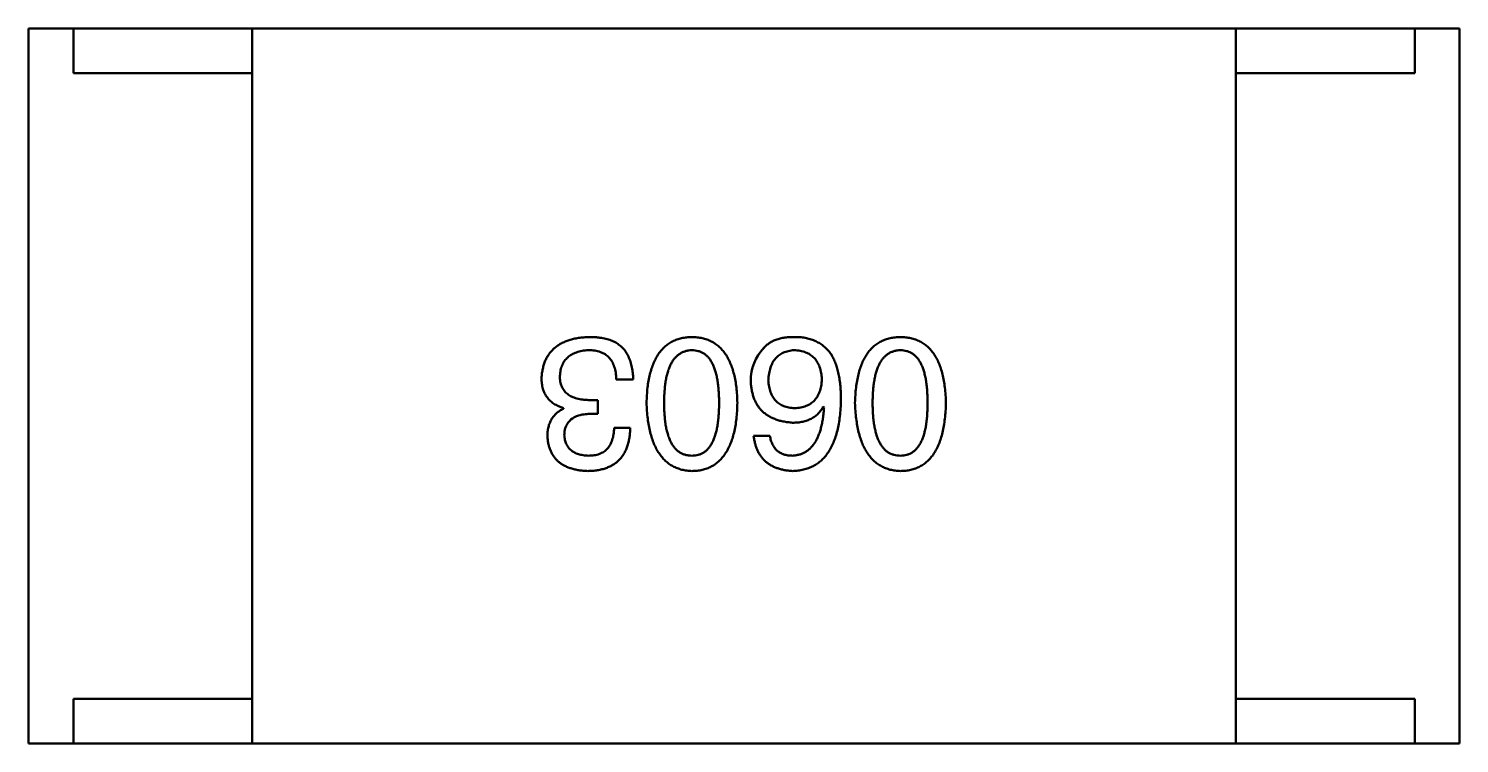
# Model space of a CAD drawing. Header units: millimetres. Extents: x 37 to 395, y 164 to 266.
# Drawn here: x 328.539 to 330.139, y 223.42 to 224.22 of the extents above; entities that cross this region are included whole.
import ezdxf

# ---------------------------------------------------------------- set-up
doc = ezdxf.new("R2010")
doc.units = ezdxf.units.MM
doc.header["$LTSCALE"] = 0.75
doc.layers.add('Visible', color=7, linetype='Continuous', lineweight=50)

msp = doc.modelspace()

# ---------------------------------------------------------------- linework, layer by layer
at = {"layer": 'Visible'}
for p, q in [((328.5889, 224.2197), (328.5389, 224.2197)), ((328.5389, 223.4197), (328.5389, 224.2197)), ((328.5889, 224.2197), (328.5889, 224.1697)), ((328.7889, 224.2197), (328.5889, 224.2197)), ((328.7889, 224.2197), (329.8889, 224.2197)), ((328.7889, 224.2197), (328.7889, 223.4197)), ((329.8889, 224.2197), (330.0889, 224.2197)), ((329.8889, 224.2197), (329.8889, 223.4197)), ((330.0889, 224.2197), (330.0889, 224.1697)), ((330.0889, 224.2197), (330.1389, 224.2197)), ((330.1389, 223.4197), (330.1389, 224.2197)), ((328.5889, 224.1697), (328.7889, 224.1697)), ((328.7889, 223.4697), (328.7889, 224.1697)), ((330.0889, 224.1697), (329.8889, 224.1697)), ((329.8889, 223.4697), (329.8889, 224.1697)), ((329.1961, 223.827), (329.2149, 223.827)), ((329.1371, 223.795), (329.1371, 223.7942)), ((329.1756, 223.804), (329.1666, 223.804)), ((329.1756, 223.7884), (329.1756, 223.804)), ((329.4276, 223.7966), (329.4284, 223.7958)), ((329.1658, 223.7884), (329.1756, 223.7884)), ((329.2117, 223.7729), (329.1936, 223.7729)), ((329.3678, 223.7638), (329.3497, 223.7638)), ((328.5889, 223.4697), (328.5889, 223.4197)), ((328.7889, 223.4697), (328.5889, 223.4697)), ((329.8889, 223.4697), (330.0889, 223.4697)), ((330.0889, 223.4697), (330.0889, 223.4197)), ((328.5889, 223.4197), (328.5389, 223.4197)), ((328.7889, 223.4197), (328.5889, 223.4197)), ((329.8889, 223.4197), (328.7889, 223.4197)), ((329.8889, 223.4197), (330.0889, 223.4197)), ((330.0889, 223.4197), (330.1389, 223.4197))]:
    msp.add_line(p, q, dxfattribs=at)
msp.add_arc((329.3983, 223.826), 0.0519, 135.691, 180.7052, dxfattribs=at)
for points, knots in [([(329.1658, 223.8745), (329.1637, 223.8744), (329.1597, 223.8742), (329.1539, 223.8735), (329.1485, 223.8725), (329.1434, 223.8711), (329.1388, 223.8694), (329.1345, 223.8674), (329.1305, 223.865), (329.127, 223.8623), (329.1238, 223.8592), (329.1211, 223.8558), (329.1186, 223.8521), (329.1166, 223.848), (329.115, 223.8437), (329.1138, 223.8389), (329.1129, 223.8339), (329.1126, 223.8304), (329.1125, 223.8286)], [0, 0, 0, 0, 0.078078, 0.151942, 0.221594, 0.28726, 0.350176, 0.409768, 0.467648, 0.523784, 0.578904, 0.634014, 0.689819, 0.746826, 0.805875, 0.867063, 0.931764, 1, 1, 1, 1]), ([(329.1928, 223.8696), (329.192, 223.87), (329.1902, 223.8708), (329.1874, 223.8718), (329.1843, 223.8726), (329.1811, 223.8733), (329.1776, 223.8738), (329.1738, 223.8742), (329.1699, 223.8744), (329.1672, 223.8745), (329.1658, 223.8745)], [0, 0, 0, 0, 0.101955, 0.208983, 0.322698, 0.44339, 0.570851, 0.70629, 0.84885, 1, 1, 1, 1]), ([(329.2807, 223.8745), (329.2787, 223.8744), (329.2748, 223.8742), (329.2692, 223.8733), (329.2639, 223.8718), (329.259, 223.8697), (329.2545, 223.867), (329.2504, 223.8638), (329.2466, 223.86), (329.2433, 223.8556), (329.2403, 223.8507), (329.2377, 223.8452), (329.2354, 223.8392), (329.2336, 223.8326), (329.232, 223.8254), (329.2309, 223.8177), (329.2302, 223.8094), (329.23, 223.8037), (329.2299, 223.8007)], [0, 0, 0, 0, 0.059134, 0.115603, 0.169236, 0.221572, 0.273254, 0.32474, 0.377319, 0.431815, 0.488555, 0.548609, 0.612242, 0.680182, 0.75251, 0.829782, 0.91231, 1, 1, 1, 1]), ([(329.3315, 223.8007), (329.3314, 223.8037), (329.3312, 223.8094), (329.3304, 223.8177), (329.3294, 223.8254), (329.3278, 223.8326), (329.326, 223.8392), (329.3237, 223.8452), (329.3211, 223.8507), (329.3181, 223.8556), (329.3148, 223.86), (329.311, 223.8638), (329.3069, 223.867), (329.3023, 223.8697), (329.2974, 223.8718), (329.2922, 223.8733), (329.2866, 223.8742), (329.2827, 223.8744), (329.2807, 223.8745)], [0, 0, 0, 0, 0.087693, 0.170223, 0.247496, 0.319826, 0.387768, 0.451403, 0.511459, 0.568358, 0.622671, 0.675251, 0.726739, 0.778422, 0.830759, 0.884394, 0.940865, 1, 1, 1, 1]), ([(329.3981, 223.8745), (329.396, 223.8745), (329.3919, 223.8746), (329.3861, 223.8741), (329.3807, 223.8733), (329.3758, 223.8719), (329.3714, 223.8702), (329.3675, 223.868), (329.364, 223.8654), (329.3621, 223.8633), (329.3612, 223.8622)], [0, 0, 0, 0, 0.156782, 0.301945, 0.436395, 0.561474, 0.678489, 0.78853, 0.894967, 1, 1, 1, 1]), ([(329.4366, 223.8548), (329.4355, 223.8563), (329.4333, 223.8593), (329.4294, 223.8632), (329.4251, 223.8665), (329.4205, 223.8693), (329.4154, 223.8715), (329.41, 223.8731), (329.4042, 223.8742), (329.4001, 223.8744), (329.3981, 223.8745)], [0, 0, 0, 0, 0.125033, 0.246266, 0.36603, 0.485265, 0.606781, 0.732144, 0.862551, 1, 1, 1, 1]), ([(329.5138, 223.8745), (329.5119, 223.8744), (329.508, 223.8742), (329.5023, 223.8733), (329.4971, 223.8718), (329.4922, 223.8697), (329.4877, 223.867), (329.4835, 223.8638), (329.4798, 223.86), (329.4764, 223.8556), (329.4734, 223.8507), (329.4708, 223.8452), (329.4686, 223.8392), (329.4667, 223.8326), (329.4652, 223.8254), (329.4641, 223.8177), (329.4633, 223.8094), (329.4631, 223.8037), (329.463, 223.8007)], [0, 0, 0, 0, 0.059134, 0.115603, 0.169236, 0.221572, 0.273254, 0.32474, 0.377319, 0.431815, 0.488555, 0.548609, 0.612242, 0.680182, 0.75251, 0.829782, 0.91231, 1, 1, 1, 1]), ([(329.5647, 223.8007), (329.5646, 223.8037), (329.5644, 223.8094), (329.5636, 223.8177), (329.5625, 223.8254), (329.561, 223.8326), (329.5591, 223.8392), (329.5569, 223.8452), (329.5543, 223.8507), (329.5512, 223.8556), (329.5479, 223.86), (329.5442, 223.8638), (329.54, 223.867), (329.5355, 223.8697), (329.5306, 223.8718), (329.5253, 223.8733), (329.5197, 223.8742), (329.5158, 223.8744), (329.5138, 223.8745)], [0, 0, 0, 0, 0.087693, 0.170223, 0.247496, 0.319826, 0.387768, 0.451403, 0.511459, 0.568358, 0.622671, 0.675251, 0.726739, 0.778422, 0.830759, 0.884394, 0.940865, 1, 1, 1, 1]), ([(329.133, 223.8311), (329.1331, 223.8322), (329.1332, 223.8343), (329.1338, 223.8374), (329.1345, 223.8403), (329.1355, 223.843), (329.1368, 223.8455), (329.1382, 223.8478), (329.1399, 223.8499), (329.1417, 223.8518), (329.1439, 223.8535), (329.1462, 223.855), (329.1488, 223.8563), (329.1516, 223.8574), (329.1546, 223.8583), (329.1579, 223.859), (329.1613, 223.8595), (329.1637, 223.8597), (329.1649, 223.8597)], [0, 0, 0, 0, 0.068514, 0.133941, 0.195994, 0.255362, 0.312994, 0.369441, 0.424687, 0.480522, 0.537148, 0.594801, 0.654411, 0.716817, 0.781981, 0.850498, 0.923306, 1, 1, 1, 1]), ([(329.1649, 223.8597), (329.1662, 223.8597), (329.1686, 223.8597), (329.172, 223.8593), (329.1752, 223.8587), (329.1782, 223.8577), (329.181, 223.8566), (329.1836, 223.8552), (329.1859, 223.8535), (329.1879, 223.8516), (329.1898, 223.8494), (329.1914, 223.8469), (329.1928, 223.8442), (329.1939, 223.8413), (329.1948, 223.838), (329.1955, 223.8346), (329.1959, 223.8309), (329.196, 223.8283), (329.1961, 223.827)], [0, 0, 0, 0, 0.071272, 0.13882, 0.201858, 0.262757, 0.320043, 0.376709, 0.431462, 0.486034, 0.541209, 0.597703, 0.65589, 0.717768, 0.782056, 0.850407, 0.92277, 1, 1, 1, 1]), ([(329.2149, 223.827), (329.2149, 223.8283), (329.2148, 223.8309), (329.2145, 223.8347), (329.2139, 223.8384), (329.2133, 223.8419), (329.2125, 223.8452), (329.2115, 223.8483), (329.2103, 223.8512), (329.209, 223.854), (329.2076, 223.8566), (329.206, 223.859), (329.2042, 223.8612), (329.2022, 223.8633), (329.2001, 223.8651), (329.1978, 223.8668), (329.1954, 223.8683), (329.1937, 223.8692), (329.1928, 223.8696)], [0, 0, 0, 0, 0.078937, 0.154495, 0.226898, 0.296844, 0.363348, 0.427781, 0.48946, 0.549586, 0.607902, 0.664733, 0.720805, 0.776157, 0.831175, 0.886736, 0.943094, 1, 1, 1, 1]), ([(329.2495, 223.8007), (329.2496, 223.8031), (329.2496, 223.8076), (329.25, 223.8142), (329.2506, 223.8204), (329.2514, 223.8261), (329.2525, 223.8314), (329.2538, 223.8362), (329.2554, 223.8406), (329.2572, 223.8445), (329.2593, 223.848), (329.2616, 223.8511), (329.2642, 223.8537), (329.267, 223.8558), (329.2701, 223.8575), (329.2734, 223.8587), (329.277, 223.8595), (329.2794, 223.8597), (329.2807, 223.8597)], [0, 0, 0, 0, 0.094834, 0.184067, 0.267029, 0.344713, 0.417334, 0.484367, 0.546941, 0.604717, 0.65953, 0.710539, 0.759381, 0.806382, 0.853027, 0.900623, 0.949121, 1, 1, 1, 1]), ([(329.2807, 223.8597), (329.2819, 223.8597), (329.2843, 223.8596), (329.2878, 223.8589), (329.291, 223.8578), (329.294, 223.8561), (329.2968, 223.854), (329.2993, 223.8515), (329.3015, 223.8484), (329.3035, 223.8449), (329.3053, 223.841), (329.3069, 223.8366), (329.3081, 223.8317), (329.3092, 223.8264), (329.31, 223.8207), (329.3106, 223.8144), (329.311, 223.8077), (329.311, 223.8031), (329.311, 223.8007)], [0, 0, 0, 0, 0.049766, 0.097012, 0.143225, 0.188786, 0.235079, 0.282962, 0.333687, 0.387747, 0.445963, 0.508657, 0.576545, 0.649868, 0.72822, 0.812712, 0.903543, 1, 1, 1, 1]), ([(329.3661, 223.8261), (329.3662, 223.8274), (329.3664, 223.83), (329.3669, 223.8336), (329.3676, 223.837), (329.3685, 223.8402), (329.3695, 223.8431), (329.3709, 223.8458), (329.3723, 223.8483), (329.3741, 223.8505), (329.376, 223.8525), (329.3781, 223.8543), (329.3804, 223.8558), (329.3829, 223.8571), (329.3856, 223.8581), (329.3885, 223.8589), (329.3916, 223.8595), (329.3937, 223.8597), (329.3948, 223.8597)], [0, 0, 0, 0, 0.078863, 0.153308, 0.223539, 0.289857, 0.35341, 0.413572, 0.471721, 0.528235, 0.584279, 0.638781, 0.69466, 0.751251, 0.809198, 0.869697, 0.933318, 1, 1, 1, 1]), ([(329.3948, 223.8597), (329.396, 223.8597), (329.3983, 223.8596), (329.4017, 223.8591), (329.4049, 223.8584), (329.4078, 223.8574), (329.4105, 223.8563), (329.413, 223.8548), (329.4153, 223.8531), (329.4174, 223.8511), (329.4193, 223.849), (329.4208, 223.8465), (329.4223, 223.8439), (329.4235, 223.841), (329.4244, 223.8378), (329.4252, 223.8344), (329.4257, 223.8308), (329.4259, 223.8283), (329.426, 223.827)], [0, 0, 0, 0, 0.070403, 0.137196, 0.200053, 0.260887, 0.31876, 0.37535, 0.430743, 0.485927, 0.541678, 0.598832, 0.657726, 0.719441, 0.783504, 0.851852, 0.923533, 1, 1, 1, 1]), ([(329.4827, 223.8007), (329.4827, 223.8031), (329.4828, 223.8076), (329.4831, 223.8142), (329.4837, 223.8204), (329.4846, 223.8261), (329.4856, 223.8314), (329.487, 223.8362), (329.4885, 223.8406), (329.4904, 223.8445), (329.4924, 223.848), (329.4948, 223.8511), (329.4973, 223.8537), (329.5002, 223.8558), (329.5032, 223.8575), (329.5066, 223.8587), (329.5101, 223.8595), (329.5126, 223.8597), (329.5138, 223.8597)], [0, 0, 0, 0, 0.094834, 0.184067, 0.267029, 0.344713, 0.417334, 0.484367, 0.546941, 0.604717, 0.65953, 0.710539, 0.759381, 0.806382, 0.853027, 0.900623, 0.949121, 1, 1, 1, 1]), ([(329.5138, 223.8597), (329.5151, 223.8597), (329.5175, 223.8596), (329.5209, 223.8589), (329.5242, 223.8578), (329.5272, 223.8561), (329.5299, 223.854), (329.5324, 223.8515), (329.5347, 223.8484), (329.5367, 223.8449), (329.5385, 223.841), (329.54, 223.8366), (329.5413, 223.8317), (329.5424, 223.8264), (329.5432, 223.8207), (329.5437, 223.8144), (329.5441, 223.8077), (329.5442, 223.8031), (329.5442, 223.8007)], [0, 0, 0, 0, 0.049766, 0.097012, 0.143225, 0.188786, 0.235079, 0.282962, 0.333687, 0.387747, 0.445963, 0.508657, 0.576545, 0.649868, 0.72822, 0.812712, 0.903543, 1, 1, 1, 1]), ([(329.4473, 223.804), (329.4472, 223.8067), (329.4472, 223.8118), (329.4467, 223.8193), (329.4459, 223.8264), (329.4447, 223.833), (329.4432, 223.8391), (329.4414, 223.8448), (329.4392, 223.8501), (329.4375, 223.8533), (329.4366, 223.8548)], [0, 0, 0, 0, 0.151498, 0.29521, 0.430242, 0.557137, 0.677306, 0.790845, 0.898111, 1, 1, 1, 1]), ([(329.1125, 223.8286), (329.1125, 223.8275), (329.1125, 223.8254), (329.1129, 223.8224), (329.1133, 223.8195), (329.114, 223.8167), (329.1148, 223.8141), (329.1159, 223.8116), (329.1172, 223.8092), (329.1186, 223.807), (329.1202, 223.805), (329.1221, 223.8031), (329.1241, 223.8014), (329.1263, 223.7998), (329.1287, 223.7984), (329.1313, 223.7971), (329.1341, 223.796), (329.1361, 223.7953), (329.1371, 223.795)], [0, 0, 0, 0, 0.071215, 0.138707, 0.20396, 0.266995, 0.327734, 0.387609, 0.445602, 0.503345, 0.561136, 0.618597, 0.677672, 0.738255, 0.799989, 0.863961, 0.930555, 1, 1, 1, 1]), ([(329.1666, 223.804), (329.1652, 223.804), (329.1626, 223.804), (329.1588, 223.8044), (329.1552, 223.8049), (329.1519, 223.8057), (329.1489, 223.8066), (329.1461, 223.8077), (329.1436, 223.8091), (329.1414, 223.8107), (329.1394, 223.8125), (329.1377, 223.8146), (329.1362, 223.8168), (329.135, 223.8192), (329.1341, 223.8219), (329.1334, 223.8248), (329.133, 223.8278), (329.133, 223.83), (329.133, 223.8311)], [0, 0, 0, 0, 0.082495, 0.159728, 0.232496, 0.300725, 0.365163, 0.425859, 0.483728, 0.538892, 0.592921, 0.646195, 0.699968, 0.754746, 0.811387, 0.870806, 0.933482, 1, 1, 1, 1]), ([(329.3465, 223.8253), (329.3465, 223.8236), (329.3467, 223.8201), (329.3475, 223.8152), (329.3485, 223.8105), (329.3499, 223.8061), (329.3516, 223.8021), (329.3537, 223.7984), (329.3561, 223.7949), (329.3589, 223.7919), (329.362, 223.7891), (329.3654, 223.7866), (329.3693, 223.7845), (329.3734, 223.7827), (329.3778, 223.7811), (329.3827, 223.78), (329.3878, 223.7791), (329.3913, 223.7788), (329.3932, 223.7786)], [0, 0, 0, 0, 0.071527, 0.139094, 0.20346, 0.264939, 0.323904, 0.381383, 0.437591, 0.493343, 0.549401, 0.606085, 0.664838, 0.725424, 0.788712, 0.855452, 0.925772, 1, 1, 1, 1]), ([(329.3956, 223.795), (329.3945, 223.795), (329.3923, 223.7951), (329.3891, 223.7956), (329.3861, 223.7963), (329.3833, 223.7972), (329.3808, 223.7983), (329.3784, 223.7997), (329.3762, 223.8013), (329.3743, 223.8032), (329.3725, 223.8052), (329.371, 223.8075), (329.3697, 223.8101), (329.3685, 223.8129), (329.3676, 223.8159), (329.3669, 223.8191), (329.3664, 223.8225), (329.3662, 223.8249), (329.3661, 223.8261)], [0, 0, 0, 0, 0.069884, 0.136529, 0.199638, 0.259844, 0.317774, 0.374356, 0.430026, 0.485148, 0.5409, 0.597889, 0.657472, 0.718614, 0.783613, 0.85129, 0.923712, 1, 1, 1, 1]), ([(329.426, 223.827), (329.4259, 223.8257), (329.4257, 223.8233), (329.4252, 223.8197), (329.4244, 223.8164), (329.4235, 223.8133), (329.4223, 223.8105), (329.421, 223.8079), (329.4194, 223.8055), (329.4176, 223.8034), (329.4156, 223.8015), (329.4133, 223.7998), (329.4109, 223.7984), (329.4083, 223.7973), (329.4054, 223.7963), (329.4023, 223.7956), (329.3991, 223.7951), (329.3968, 223.795), (329.3956, 223.795)], [0, 0, 0, 0, 0.076072, 0.148369, 0.216753, 0.281358, 0.342792, 0.401604, 0.458929, 0.514444, 0.569818, 0.625343, 0.681554, 0.739608, 0.800134, 0.863477, 0.929547, 1, 1, 1, 1]), ([(329.1371, 223.7942), (329.1356, 223.7935), (329.1328, 223.7921), (329.1291, 223.7893), (329.126, 223.786), (329.1234, 223.7823), (329.1215, 223.7781), (329.12, 223.7735), (329.1192, 223.7684), (329.1191, 223.7649), (329.119, 223.763)], [0, 0, 0, 0, 0.125227, 0.244792, 0.361427, 0.478215, 0.59667, 0.722058, 0.856314, 1, 1, 1, 1]), ([(329.2299, 223.8007), (329.23, 223.7977), (329.2303, 223.7919), (329.2311, 223.7834), (329.2323, 223.7755), (329.2339, 223.7681), (329.2358, 223.7613), (329.238, 223.7551), (329.2407, 223.7495), (329.2437, 223.7444), (329.2471, 223.7399), (329.2508, 223.7359), (329.2549, 223.7326), (329.2593, 223.7298), (329.2642, 223.7276), (329.2694, 223.7259), (329.2749, 223.7249), (329.2787, 223.7246), (329.2807, 223.7245)], [0, 0, 0, 0, 0.088475, 0.171606, 0.249595, 0.322626, 0.391327, 0.455765, 0.516374, 0.573675, 0.628522, 0.681161, 0.732559, 0.783563, 0.83504, 0.887639, 0.942585, 1, 1, 1, 1]), ([(329.2807, 223.7417), (329.2794, 223.7418), (329.277, 223.7419), (329.2734, 223.7425), (329.2701, 223.7437), (329.267, 223.7453), (329.2642, 223.7474), (329.2616, 223.75), (329.2593, 223.753), (329.2572, 223.7565), (329.2554, 223.7605), (329.2538, 223.7649), (329.2525, 223.7697), (329.2514, 223.775), (329.2506, 223.7808), (329.25, 223.787), (329.2496, 223.7937), (329.2496, 223.7984), (329.2495, 223.8007)], [0, 0, 0, 0, 0.050604, 0.098688, 0.145699, 0.191791, 0.238625, 0.286717, 0.337546, 0.391814, 0.449755, 0.512106, 0.579685, 0.652048, 0.730262, 0.814146, 0.904281, 1, 1, 1, 1]), ([(329.2807, 223.7245), (329.2827, 223.7246), (329.2866, 223.7248), (329.2922, 223.7257), (329.2974, 223.7273), (329.3024, 223.7295), (329.3069, 223.7322), (329.311, 223.7356), (329.3148, 223.7395), (329.3181, 223.744), (329.3211, 223.7491), (329.3237, 223.7548), (329.326, 223.761), (329.3278, 223.7678), (329.3294, 223.7752), (329.3304, 223.7832), (329.3312, 223.7918), (329.3314, 223.7977), (329.3315, 223.8007)], [0, 0, 0, 0, 0.057911, 0.113262, 0.165956, 0.217443, 0.268511, 0.319665, 0.372, 0.426129, 0.483365, 0.543779, 0.607756, 0.676562, 0.749704, 0.827713, 0.911177, 1, 1, 1, 1]), ([(329.311, 223.8007), (329.311, 223.7984), (329.311, 223.7937), (329.3106, 223.787), (329.31, 223.7808), (329.3092, 223.775), (329.3081, 223.7697), (329.3069, 223.7649), (329.3053, 223.7605), (329.3035, 223.7565), (329.3015, 223.753), (329.2993, 223.75), (329.2968, 223.7474), (329.294, 223.7453), (329.291, 223.7437), (329.2878, 223.7425), (329.2843, 223.7419), (329.2819, 223.7418), (329.2807, 223.7417)], [0, 0, 0, 0, 0.096452, 0.187278, 0.271765, 0.350519, 0.423437, 0.491321, 0.554011, 0.612224, 0.666281, 0.717003, 0.764884, 0.811423, 0.856783, 0.902993, 0.950236, 1, 1, 1, 1]), ([(329.3932, 223.7245), (329.3953, 223.7246), (329.3994, 223.7249), (329.4054, 223.726), (329.411, 223.7277), (329.4163, 223.73), (329.4211, 223.7329), (329.4255, 223.7364), (329.4295, 223.7405), (329.433, 223.7452), (329.4363, 223.7505), (329.439, 223.7564), (329.4414, 223.7629), (329.4434, 223.77), (329.445, 223.7776), (329.4461, 223.7859), (329.447, 223.7948), (329.4472, 223.8009), (329.4473, 223.804)], [0, 0, 0, 0, 0.058957, 0.115262, 0.16907, 0.221312, 0.273147, 0.324961, 0.377649, 0.432026, 0.488925, 0.549039, 0.612912, 0.680653, 0.753056, 0.830314, 0.912483, 1, 1, 1, 1]), ([(329.3932, 223.7786), (329.3951, 223.7786), (329.399, 223.7787), (329.4045, 223.7796), (329.4095, 223.781), (329.4141, 223.783), (329.4182, 223.7855), (329.4219, 223.7887), (329.425, 223.7924), (329.4267, 223.7952), (329.4276, 223.7966)], [0, 0, 0, 0, 0.144617, 0.279572, 0.40596, 0.526097, 0.64389, 0.760003, 0.877724, 1, 1, 1, 1]), ([(329.4284, 223.7958), (329.4283, 223.7937), (329.428, 223.7896), (329.4272, 223.7836), (329.4262, 223.778), (329.4251, 223.7729), (329.4236, 223.7681), (329.422, 223.7637), (329.4202, 223.7597), (329.4181, 223.7561), (329.4157, 223.7529), (329.4132, 223.7501), (329.4104, 223.7476), (329.4074, 223.7457), (329.4042, 223.744), (329.4007, 223.7429), (329.397, 223.742), (329.3945, 223.7418), (329.3932, 223.7417)], [0, 0, 0, 0, 0.089218, 0.173709, 0.252753, 0.326963, 0.397099, 0.462534, 0.524018, 0.582178, 0.637235, 0.689955, 0.741228, 0.791618, 0.841661, 0.892925, 0.945259, 1, 1, 1, 1]), ([(329.463, 223.8007), (329.4632, 223.7977), (329.4634, 223.7919), (329.4643, 223.7834), (329.4655, 223.7755), (329.467, 223.7681), (329.4689, 223.7613), (329.4712, 223.7551), (329.4738, 223.7495), (329.4768, 223.7444), (329.4802, 223.7399), (329.4839, 223.7359), (329.488, 223.7326), (329.4925, 223.7298), (329.4973, 223.7276), (329.5025, 223.7259), (329.5081, 223.7249), (329.5119, 223.7246), (329.5138, 223.7245)], [0, 0, 0, 0, 0.088475, 0.171606, 0.249595, 0.322626, 0.391327, 0.455765, 0.516374, 0.573675, 0.628522, 0.681161, 0.732559, 0.783563, 0.83504, 0.887639, 0.942585, 1, 1, 1, 1]), ([(329.5138, 223.7417), (329.5126, 223.7418), (329.5101, 223.7419), (329.5066, 223.7425), (329.5032, 223.7437), (329.5001, 223.7453), (329.4973, 223.7474), (329.4948, 223.75), (329.4925, 223.753), (329.4904, 223.7565), (329.4885, 223.7605), (329.487, 223.7649), (329.4857, 223.7697), (329.4846, 223.775), (329.4837, 223.7808), (329.4831, 223.787), (329.4828, 223.7937), (329.4827, 223.7984), (329.4827, 223.8007)], [0, 0, 0, 0, 0.050604, 0.098688, 0.145699, 0.191791, 0.238625, 0.286717, 0.337546, 0.391814, 0.449755, 0.512106, 0.579685, 0.652048, 0.730262, 0.814146, 0.904281, 1, 1, 1, 1]), ([(329.5138, 223.7245), (329.5158, 223.7246), (329.5197, 223.7248), (329.5254, 223.7257), (329.5306, 223.7273), (329.5355, 223.7295), (329.54, 223.7322), (329.5442, 223.7356), (329.5479, 223.7395), (329.5513, 223.744), (329.5543, 223.7491), (329.5569, 223.7548), (329.5591, 223.761), (329.561, 223.7678), (329.5625, 223.7752), (329.5636, 223.7832), (329.5644, 223.7918), (329.5646, 223.7977), (329.5647, 223.8007)], [0, 0, 0, 0, 0.057911, 0.113262, 0.165956, 0.217443, 0.268511, 0.319665, 0.372, 0.426129, 0.483365, 0.543779, 0.607756, 0.676562, 0.749704, 0.827713, 0.911177, 1, 1, 1, 1]), ([(329.5442, 223.8007), (329.5442, 223.7984), (329.5441, 223.7937), (329.5437, 223.787), (329.5432, 223.7808), (329.5424, 223.775), (329.5413, 223.7697), (329.54, 223.7649), (329.5385, 223.7605), (329.5367, 223.7565), (329.5347, 223.753), (329.5324, 223.75), (329.5299, 223.7474), (329.5272, 223.7453), (329.5242, 223.7437), (329.5209, 223.7425), (329.5175, 223.7419), (329.5151, 223.7418), (329.5138, 223.7417)], [0, 0, 0, 0, 0.096452, 0.187278, 0.271765, 0.350519, 0.423437, 0.491321, 0.554011, 0.612224, 0.666281, 0.717003, 0.764884, 0.811423, 0.856783, 0.902993, 0.950236, 1, 1, 1, 1]), ([(329.1379, 223.7647), (329.138, 223.7664), (329.1381, 223.7684), (329.1392, 223.7732), (329.14, 223.775), (329.1415, 223.7778), (329.1429, 223.78), (329.1475, 223.784), (329.1499, 223.7852), (329.1571, 223.7881), (329.1632, 223.7883), (329.1658, 223.7884)], [0.000001, 0.000001, 0.000001, 0.000001, 0.000529469, 0.000529469, 0.001127239, 0.001127239, 0.001835181, 0.001835181, 0.002488358, 0.002488358, 0.00458577, 0.00458577, 0.00458577, 0.00458577]), ([(329.119, 223.763), (329.1192, 223.7615), (329.1194, 223.7586), (329.1202, 223.7544), (329.1213, 223.7505), (329.1227, 223.7468), (329.1244, 223.7434), (329.1265, 223.7403), (329.1288, 223.7374), (329.1315, 223.7349), (329.1345, 223.7326), (329.1378, 223.7306), (329.1414, 223.7289), (329.1454, 223.7275), (329.1496, 223.7263), (329.1542, 223.7254), (329.159, 223.7248), (329.1624, 223.7246), (329.1641, 223.7245)], [0, 0, 0, 0, 0.067521, 0.132139, 0.193339, 0.252064, 0.309083, 0.364848, 0.420021, 0.475612, 0.532002, 0.589602, 0.649896, 0.712634, 0.778603, 0.848416, 0.922155, 1, 1, 1, 1]), ([(329.1649, 223.7417), (329.1639, 223.7418), (329.1619, 223.7418), (329.159, 223.7422), (329.1563, 223.7427), (329.1537, 223.7434), (329.1514, 223.7442), (329.1492, 223.7453), (329.1472, 223.7465), (329.1455, 223.7478), (329.1438, 223.7493), (329.1424, 223.7511), (329.1412, 223.7529), (329.1401, 223.7549), (329.1393, 223.7571), (329.1386, 223.7595), (329.1381, 223.762), (329.138, 223.7638), (329.1379, 223.7647)], [0, 0, 0, 0, 0.078051, 0.151197, 0.220412, 0.286742, 0.34933, 0.409464, 0.467368, 0.52298, 0.578639, 0.633998, 0.690142, 0.746855, 0.805868, 0.867776, 0.932345, 1, 1, 1, 1]), ([(329.1641, 223.7245), (329.166, 223.7246), (329.1697, 223.7247), (329.175, 223.7254), (329.18, 223.7263), (329.1846, 223.7278), (329.1888, 223.7295), (329.1927, 223.7316), (329.1963, 223.7341), (329.1994, 223.737), (329.2022, 223.7402), (329.2047, 223.7438), (329.2067, 223.7477), (329.2085, 223.7521), (329.2098, 223.7568), (329.2108, 223.7618), (329.2115, 223.7672), (329.2116, 223.7709), (329.2117, 223.7729)], [0, 0, 0, 0, 0.073232, 0.142595, 0.207997, 0.270074, 0.329156, 0.386529, 0.441846, 0.496976, 0.551877, 0.607941, 0.665637, 0.725446, 0.788542, 0.855101, 0.925196, 1, 1, 1, 1]), ([(329.1936, 223.7729), (329.1936, 223.7716), (329.1935, 223.7692), (329.193, 223.7656), (329.1925, 223.7623), (329.1916, 223.7593), (329.1905, 223.7565), (329.1893, 223.7539), (329.1878, 223.7516), (329.1861, 223.7495), (329.1842, 223.7476), (329.182, 223.746), (329.1797, 223.7447), (329.1772, 223.7436), (329.1744, 223.7427), (329.1714, 223.7421), (329.1683, 223.7418), (329.1661, 223.7417), (329.1649, 223.7417)], [0, 0, 0, 0, 0.078134, 0.15164, 0.221358, 0.286689, 0.348614, 0.407697, 0.464247, 0.520153, 0.574432, 0.629291, 0.684538, 0.742032, 0.801329, 0.863637, 0.930123, 1, 1, 1, 1]), ([(329.3497, 223.7638), (329.3499, 223.7624), (329.3503, 223.7594), (329.3513, 223.7552), (329.3524, 223.7512), (329.3539, 223.7476), (329.3557, 223.7441), (329.3577, 223.741), (329.36, 223.7381), (329.3626, 223.7355), (329.3655, 223.7332), (329.3686, 223.7311), (329.372, 223.7293), (329.3757, 223.7278), (329.3797, 223.7266), (329.384, 223.7256), (329.3885, 223.7249), (329.3916, 223.7246), (329.3932, 223.7245)], [0, 0, 0, 0, 0.06947, 0.136096, 0.199592, 0.260665, 0.319672, 0.377156, 0.433415, 0.489984, 0.546535, 0.604276, 0.663499, 0.725182, 0.788953, 0.855683, 0.926216, 1, 1, 1, 1]), ([(329.3932, 223.7417), (329.3915, 223.7418), (329.3882, 223.7419), (329.3836, 223.743), (329.3796, 223.7447), (329.376, 223.7471), (329.3731, 223.7503), (329.3707, 223.7542), (329.3689, 223.7588), (329.3681, 223.7621), (329.3678, 223.7638)], [0, 0, 0, 0, 0.136586, 0.261496, 0.378089, 0.490612, 0.605522, 0.725767, 0.8561, 1, 1, 1, 1])]:
    msp.add_open_spline(points, degree=3, knots=knots, dxfattribs=at)

doc.saveas('drawing.dxf')
